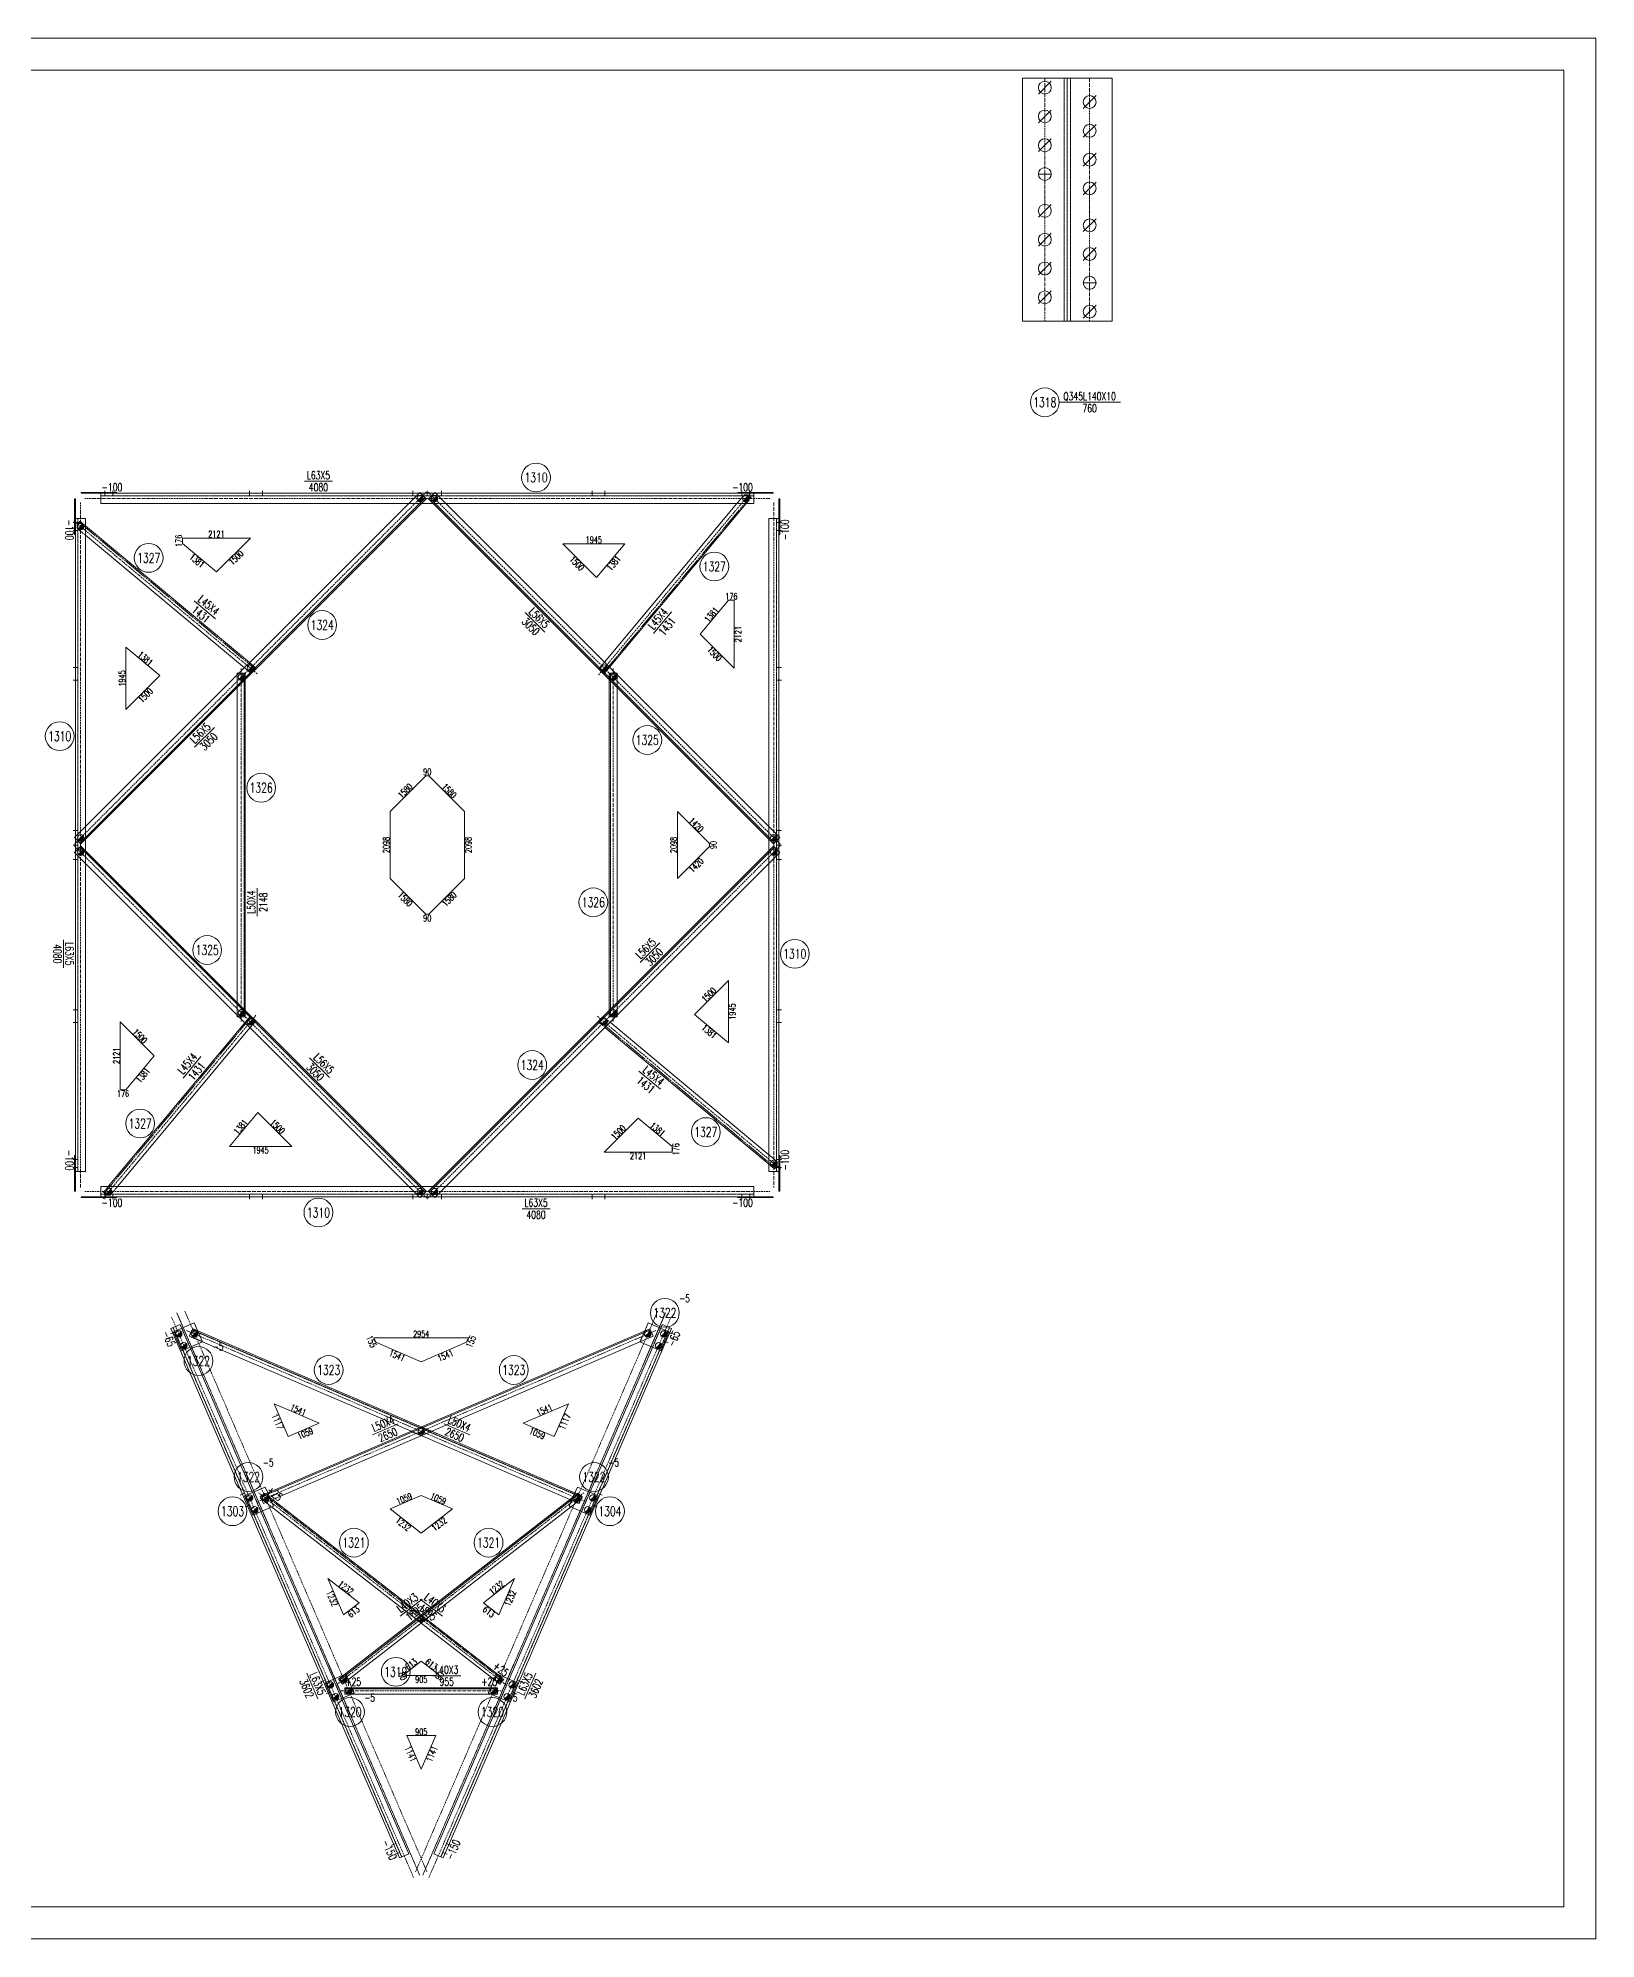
# Model space of a CAD drawing. Extents: x -62666 to 126696, y -48828 to 60042.
# Drawn here: x -38663 to -28926, y -48478 to -36598 of the extents above; entities that cross this region are included whole.
import ezdxf
from ezdxf.enums import TextEntityAlignment as Align

# ---------------------------------------------------------------- set-up
doc = ezdxf.new("R2010")
doc.units = 0
doc.header["$MEASUREMENT"] = 0
for name, pattern in [('Dash', [2.75, 2, -0.75]), ('DashDot', [15.6, 9, -3, 0.6, -3]), ('DashDotDot', [5.9, 4, -0.5, 0.2, -0.5, 0.2, -0.5])]:
    doc.linetypes.add(name, pattern=pattern)
doc.layers.get('0').update_dxf_attribs({"linetype": 'CONTINUOUS', "lineweight": 25})
doc.styles.get("Standard").update_dxf_attribs({"font": 'simplex.shx', "width": 0.7, "height": 3, "bigfont": 'gbhzfs.shx'})

# ---------------------------------------------------------------- blocks, each defined once
blk = doc.blocks.new('M16X40S')
at = {"color": 3, "linetype": 'Continuous', "lineweight": 13}
blk.add_line((-0.707, -0.707), (0.707, 0.707), dxfattribs=at)
blk.add_circle((0, 0), 1, dxfattribs=at)
for radius in [0.9, 0.8, 0.7, 0.6, 0.5, 0.4, 0.3, 0.2, 0.1]:
    blk.add_arc((0, 0), radius, 225, 45, dxfattribs=at)
blk = doc.blocks.new('M20X55S')
at = {"color": 3, "linetype": 'Continuous', "lineweight": 13}
blk.add_line((-1, -1), (1, 1), dxfattribs=at)
blk.add_circle((0, 0), 1, dxfattribs=at)
blk = doc.blocks.new('StepBolt')
at = {"color": 3, "linetype": 'Continuous', "lineweight": 13}
for p, q in [((-1, 0), (1, 0)), ((0, 0), (0, -1))]:
    blk.add_line(p, q, dxfattribs=at)
blk.add_circle((0, 0), 1, dxfattribs=at)

msp = doc.modelspace()

# ---------------------------------------------------------------- linework, layer by layer
at = {"color": 7, "linetype": 'Continuous', "lineweight": 18}
for p, q in [((-45746.47025, -36598.15675), (-28926.47025, -36598.15675)), ((-28926.47025, -48478.15675), (-28926.47025, -36598.15675)), ((-45246.47025, -36798.15675), (-29126.47025, -36798.15675)), ((-29126.47025, -48278.15675), (-29126.47025, -36798.15675)), ((-45246.47025, -48278.15675), (-29126.47025, -48278.15675)), ((-45746.47025, -48478.15675), (-28926.47025, -48478.15675))]:
    msp.add_line(p, q, dxfattribs=at)
at = {"color": 2, "linetype": 'DashDot', "lineweight": 0}
for p, q in [((-32370.8625, -36848.15675), (-32370.73278, -37648.15675)), ((-32370.8625, -36848.15675), (-32370.73278, -37648.15675)), ((-32090.8625, -36848.15675), (-32090.99222, -37768.15675)), ((-32090.8625, -36848.15675), (-32090.99222, -37768.15675)), ((-32370.8625, -38368.15675), (-32370.73278, -37448.15675)), ((-32370.8625, -38368.15675), (-32370.73278, -37448.15675)), ((-32090.8625, -38368.15675), (-32090.99222, -37568.15675)), ((-32090.8625, -38368.15675), (-32090.99222, -37568.15675)), ((-36236.34212, -39436.64256), (-38435.03068, -41635.33113)), ((-34025.4353, -41635.33113), (-36224.12386, -39436.64256)), ((-34205.00191, -39433.29087), (-35160.00892, -40578.22301)), ((-38396.13981, -39501.44497), (-38396.13981, -43781.43554)), ((-34090.2377, -39475.53344), (-38370.22828, -39475.53344)), ((-34064.32617, -43781.43554), (-34064.32617, -39501.44497)), ((-38438.38238, -39616.20917), (-37293.45023, -40571.21618)), ((-37392.25494, -40537.55539), (-37392.25494, -42745.32512)), ((-35068.21104, -42745.32512), (-35068.21104, -40537.55539)), ((-38435.03068, -41647.54938), (-36236.34212, -43846.23794)), ((-36224.12386, -43846.23794), (-34025.4353, -41647.54938)), ((-38255.46407, -43849.58964), (-37300.45707, -42704.65749)), ((-34022.08361, -43666.67133), (-35167.01575, -42711.66433)), ((-38370.22828, -43807.34707), (-34090.2377, -43807.34707)), ((-37828.4072, -44591.34385), (-36315.202, -48095.17212)), ((-37744.86516, -44555.26439), (-36231.65996, -48059.09265)), ((-34790.58064, -44555.26439), (-36303.78585, -48059.09265)), ((-34707.0386, -44591.34385), (-36220.24381, -48095.17212)), ((-37733.94851, -44675.85936), (-35244.44499, -45744.90905)), ((-34801.49729, -44675.85936), (-37291.00081, -45744.90905)), ((-37283.90601, -45689.47671), (-35740.08242, -46888.15855)), ((-35251.53979, -45689.47671), (-36795.36338, -46888.15855)), ((-36775.20259, -46927.87167), (-35760.24322, -46927.87167))]:
    msp.add_line(p, q, dxfattribs=at)
at = {"color": 1, "linetype": 'Dash', "lineweight": 0}
for p, q in [((-32250.8625, -38368.15675), (-32250.8625, -36848.15675)), ((-32210.8625, -38368.15675), (-32210.8625, -36848.15675)), ((-38170.22828, -39443.53344), (-38270.22828, -39443.53344)), ((-34190.2377, -39458.53344), (-38270.22828, -39458.53344)), ((-36345.83097, -39506.53344), (-36266.63501, -39506.53344)), ((-36271.87765, -39443.53344), (-36282.83097, -39443.53344)), ((-36193.83097, -39506.53344), (-36114.63501, -39506.53344)), ((-36177.63501, -39443.53344), (-36188.58833, -39443.53344)), ((-34212.69911, -39465.93659), (-35129.27375, -40564.79322)), ((-34294.74338, -39506.53344), (-34250.72069, -39453.75583)), ((-34190.2377, -39443.53344), (-34290.2377, -39443.53344)), ((-34250.72069, -39453.75583), (-34227.28982, -39453.7665)), ((-34206.55565, -39471.06084), (-34236.14393, -39506.53344)), ((-34227.28982, -39453.7665), (-34206.55565, -39471.06084)), ((-38428.13981, -39601.44497), (-38428.13981, -39701.44497)), ((-38417.91742, -39661.92795), (-38417.90674, -39638.49708)), ((-38365.13981, -39705.95064), (-38417.91742, -39661.92795)), ((-38417.90674, -39638.49708), (-38400.6124, -39617.76291)), ((-38413.13981, -39601.44497), (-38413.13981, -43681.43554)), ((-38405.73665, -39623.90637), (-37306.88003, -40540.48101)), ((-38400.6124, -39617.76291), (-38365.13981, -39647.35119)), ((-34047.32617, -43681.43554), (-34047.32617, -39601.44497)), ((-34032.32617, -39701.44497), (-34032.32617, -39601.44497)), ((-37340.94593, -40501.64839), (-37301.75578, -40534.33755)), ((-35157.68725, -40541.09357), (-35122.39082, -40498.77763)), ((-37417.25494, -40657.15337), (-37417.25494, -40577.95741)), ((-37406.85292, -40567.55539), (-37367.25494, -40567.55539)), ((-37375.25494, -40567.55539), (-37375.25494, -42715.32512)), ((-37330.57967, -40568.89451), (-37372.89561, -40533.59808)), ((-37367.25494, -40567.55539), (-37367.25494, -40607.15337)), ((-37301.75578, -40534.33755), (-37330.57967, -40568.89451)), ((-35123.13029, -40569.91747), (-35157.68725, -40541.09357)), ((-35090.44113, -40530.72731), (-35123.13029, -40569.91747)), ((-35093.21104, -40607.15337), (-35093.21104, -40567.55539)), ((-35093.21104, -40567.55539), (-35053.61306, -40567.55539)), ((-35085.21104, -42715.32512), (-35085.21104, -40567.55539)), ((-35043.21104, -40577.95741), (-35043.21104, -40657.15337)), ((-38365.13981, -41605.03823), (-38365.13981, -41525.84227)), ((-34095.32617, -41525.84227), (-34095.32617, -41605.03823)), ((-38428.13981, -41588.84227), (-38428.13981, -41599.79559)), ((-38428.13981, -41683.08491), (-38428.13981, -41694.03823)), ((-38365.13981, -41757.03823), (-38365.13981, -41677.84227)), ((-34095.32617, -41677.84227), (-34095.32617, -41757.03823)), ((-34032.32617, -41599.79559), (-34032.32617, -41588.84227)), ((-34032.32617, -41694.03823), (-34032.32617, -41683.08491)), ((-37417.25494, -42704.9231), (-37417.25494, -42625.72714)), ((-35043.21104, -42625.72714), (-35043.21104, -42704.9231)), ((-38247.76688, -43816.94391), (-37331.19223, -42718.08729)), ((-37367.25494, -42715.32512), (-37406.85292, -42715.32512)), ((-37370.02485, -42752.15319), (-37337.33569, -42712.96304)), ((-37367.25494, -42675.72714), (-37367.25494, -42715.32512)), ((-37302.77874, -42741.78693), (-37338.07517, -42784.10287)), ((-37337.33569, -42712.96304), (-37302.77874, -42741.78693)), ((-35158.7102, -42748.54295), (-35129.88631, -42713.986)), ((-35119.52005, -42781.23211), (-35158.7102, -42748.54295)), ((-34054.72933, -43658.97414), (-35153.58596, -42742.39949)), ((-35129.88631, -42713.986), (-35087.57037, -42749.28243)), ((-35093.21104, -42715.32512), (-35093.21104, -42675.72714)), ((-35053.61306, -42715.32512), (-35093.21104, -42715.32512)), ((-38428.13981, -43581.43554), (-38428.13981, -43681.43554)), ((-34095.32617, -43576.92987), (-34042.54857, -43620.95255)), ((-34032.32617, -43681.43554), (-34032.32617, -43581.43554)), ((-34059.85358, -43665.1176), (-34095.32617, -43635.52931)), ((-34042.55924, -43644.38342), (-34059.85358, -43665.1176)), ((-34042.54857, -43620.95255), (-34042.55924, -43644.38342)), ((-38270.22828, -43824.34707), (-34190.2377, -43824.34707)), ((-38253.91034, -43811.81967), (-38224.32205, -43776.34707)), ((-38233.17616, -43829.114), (-38253.91034, -43811.81967)), ((-38209.74529, -43829.12468), (-38233.17616, -43829.114)), ((-38165.7226, -43776.34707), (-38209.74529, -43829.12468)), ((-36266.63501, -43776.34707), (-36345.83097, -43776.34707)), ((-36114.63501, -43776.34707), (-36193.83097, -43776.34707)), ((-38270.22828, -43839.34707), (-38170.22828, -43839.34707)), ((-36282.83097, -43839.34707), (-36271.87765, -43839.34707)), ((-36188.58833, -43839.34707), (-36177.63501, -43839.34707)), ((-34290.2377, -43839.34707), (-34190.2377, -43839.34707)), ((-37818.24291, -44657.75686), (-36390.2804, -47964.20558)), ((-37712.72275, -44781.02281), (-37764.26484, -44661.67704)), ((-37716.24717, -44710.6683), (-37696.51817, -44664.72523)), ((-37696.51817, -44664.72523), (-37664.40467, -44678.5155)), ((-34717.20289, -44657.75686), (-36145.16541, -47964.20558)), ((-34822.72306, -44781.02281), (-34771.18097, -44661.67704)), ((-37635.55371, -44745.31992), (-37716.24717, -44710.6683)), ((-37699.67481, -44672.07612), (-35265.30298, -45717.451)), ((-34871.04114, -44678.5155), (-34899.8921, -44745.31992)), ((-36267.7229, -45332.69772), (-36331.08139, -45305.49014)), ((-36267.7229, -45278.28256), (-36204.36442, -45305.49014)), ((-37269.77505, -45806.66869), (-37321.31714, -45687.32292)), ((-37272.47567, -45723.67243), (-37247.94445, -45692.07783)), ((-37202.82248, -45777.75375), (-37272.47567, -45723.67243)), ((-37252.85069, -45698.39675), (-35756.41901, -46860.28175)), ((-37247.94445, -45692.07783), (-37196.90251, -45731.70867)), ((-37207.57988, -45736.29378), (-37227.4038, -45690.39146)), ((-35319.50019, -45716.9229), (-35343.70453, -45772.96809)), ((-35281.87534, -45756.04318), (-35338.54329, -45731.70867)), ((-35308.042, -45690.39146), (-35262.14634, -45710.10011)), ((-35262.14634, -45710.10011), (-35281.87534, -45756.04318)), ((-35265.67076, -45806.66869), (-35214.12867, -45687.32292)), ((-35343.70453, -45772.96809), (-35332.62333, -45777.75375)), ((-36267.7229, -46503.79971), (-36300.3344, -46478.47893)), ((-36267.7229, -46453.15816), (-36235.1114, -46478.47893)), ((-36765.37331, -46974.61144), (-36816.9154, -46855.26567)), ((-36738.88163, -46821.56507), (-36746.37462, -46824.80108)), ((-36723.33807, -46857.55621), (-36738.88163, -46821.56507)), ((-36687.33954, -46940.91084), (-36701.60823, -46907.87167)), ((-35833.83758, -46907.87167), (-35848.10627, -46940.91084)), ((-35776.04399, -46885.55744), (-35812.10774, -46857.55621)), ((-35789.07119, -46824.80108), (-35751.51277, -46853.96283)), ((-35751.51277, -46853.96283), (-35776.04399, -46885.55744)), ((-35770.0725, -46974.61144), (-35718.5304, -46855.26567)), ((-36703.45735, -46947.87167), (-36687.33954, -46940.91084)), ((-35848.10627, -46940.91084), (-35831.98846, -46947.87167))]:
    msp.add_line(p, q, dxfattribs=at)
at = {"color": 7, "linetype": 'Continuous', "lineweight": 13}
for p, q in [((-32283.3625, -38874.82342), (-31898.3625, -38874.82342)), ((-36822.73142, -39368.53344), (-36997.73142, -39368.53344)), ((-37687.19497, -40115.17055), (-37552.80803, -40227.26494)), ((-35495.11676, -40311.31366), (-35618.86045, -40187.56997)), ((-34703.96329, -40184.47828), (-34816.05768, -40318.86521)), ((-37560.35958, -40906.32403), (-37684.10327, -41030.06771)), ((-37292.25494, -41911.90187), (-37292.25494, -42086.90187)), ((-38503.13981, -42233.93868), (-38503.13981, -42408.93868)), ((-34900.1064, -42376.55648), (-34776.36271, -42252.81279)), ((-37756.50269, -43098.40223), (-37644.40831, -42964.01529)), ((-36965.34922, -42971.56684), (-36841.60553, -43095.31053)), ((-34773.27102, -43167.70995), (-34907.65795, -43055.61557)), ((-35637.73456, -43914.34707), (-35462.73456, -43914.34707)), ((-36411.03532, -45258.20144), (-36571.83609, -45327.25296)), ((-36124.41049, -45258.20144), (-35963.60972, -45327.25296)), ((-36262.00532, -46353.7659), (-36400.23172, -46461.08999)), ((-36273.44048, -46353.7659), (-36135.21408, -46461.08999)), ((-36983.58369, -46817.41011), (-36914.2001, -46978.06788)), ((-36196.06301, -46832.87167), (-36021.06301, -46832.87167)), ((-35551.86212, -46817.41011), (-35621.2457, -46978.06788))]:
    msp.add_line(p, q, dxfattribs=at)
at = {"color": 7, "linetype": 'Continuous', "lineweight": 0}
for p, q in [((-36243.41319, -39471.9979), (-38399.67534, -41628.26006)), ((-34060.79064, -41628.26006), (-36217.0528, -39471.9979)), ((-38399.67534, -41654.62045), (-36243.41319, -43810.8826)), ((-36217.0528, -43810.8826), (-34060.79064, -41654.62045)), ((-34835.771, -44672.07612), (-37270.14283, -45717.451)), ((-35282.59512, -45698.39675), (-36779.02679, -46860.28175)), ((-36745.20259, -46915.87167), (-35790.24322, -46915.87167))]:
    msp.add_line(p, q, dxfattribs=at)
at = {"color": 1, "linetype": 'Continuous', "lineweight": 0}
for p, q in [((-37759.8677, -39722.80625), (-37759.8677, -39757.98844)), ((-37335.68634, -39722.80625), (-37759.8677, -39722.80625)), ((-37759.8677, -39757.98844), (-37547.77696, -39934.89687)), ((-37547.77696, -39934.89687), (-37335.68634, -39722.80625)), ((-35383.77977, -39758.32109), (-35171.68903, -39970.41184)), ((-34994.78061, -39758.32109), (-35383.77977, -39758.32109)), ((-35171.68903, -39970.41184), (-34994.78061, -39758.32109)), ((-34346.78118, -40111.80554), (-34523.68961, -40323.89628)), ((-34311.59899, -40111.80554), (-34346.78118, -40111.80554)), ((-34311.59899, -40535.98691), (-34311.59899, -40111.80554)), ((-34523.68961, -40323.89628), (-34311.59899, -40535.98691)), ((-37901.26141, -40582.89629), (-38113.35215, -40405.98787)), ((-38113.35215, -40405.98787), (-38113.35215, -40794.98704)), ((-38113.35215, -40794.98704), (-37901.26141, -40582.89629)), ((-36239.23299, -41208.25889), (-36462.63738, -41431.66328)), ((-36221.23299, -41208.25889), (-36239.23299, -41208.25889)), ((-35997.8286, -41431.66328), (-36221.23299, -41208.25889)), ((-36462.63738, -41431.66328), (-36462.63738, -41851.21723)), ((-35997.8286, -41851.21723), (-35997.8286, -41431.66328)), ((-34465.88012, -41632.44025), (-34666.65709, -41431.66328)), ((-34666.65709, -41431.66328), (-34666.65709, -41851.21723)), ((-34666.65709, -41851.21723), (-34465.88012, -41650.44025)), ((-34465.88012, -41650.44025), (-34465.88012, -41632.44025)), ((-36462.63738, -41851.21723), (-36239.23299, -42074.62162)), ((-36221.23299, -42074.62162), (-35997.8286, -41851.21723)), ((-36239.23299, -42074.62162), (-36221.23299, -42074.62162)), ((-34347.11383, -42487.89347), (-34559.20457, -42699.98421)), ((-34347.11383, -42876.89264), (-34347.11383, -42487.89347)), ((-37936.77637, -42958.98422), (-38148.86699, -42746.8936)), ((-38148.86699, -42746.8936), (-38148.86699, -43171.07496)), ((-34559.20457, -42699.98421), (-34347.11383, -42876.89264)), ((-38113.6848, -43171.07496), (-37936.77637, -42958.98422)), ((-38148.86699, -43171.07496), (-38113.6848, -43171.07496)), ((-37288.77695, -43312.46867), (-37465.68538, -43524.55941)), ((-37076.68621, -43524.55941), (-37288.77695, -43312.46867)), ((-34912.68902, -43347.98363), (-35124.77964, -43560.07425)), ((-34700.59828, -43524.89206), (-34912.68902, -43347.98363)), ((-37465.68538, -43524.55941), (-37076.68621, -43524.55941)), ((-35124.77964, -43560.07425), (-34700.59828, -43560.07425)), ((-34700.59828, -43560.07425), (-34700.59828, -43524.89206)), ((-35972.29445, -44720.83551), (-36563.15135, -44720.83551)), ((-36563.15135, -44720.83551), (-36550.86055, -44749.29489)), ((-36550.86055, -44749.29489), (-36267.7229, -44870.88066)), ((-36267.7229, -44870.88066), (-35984.58526, -44749.29489)), ((-35984.58526, -44749.29489), (-35972.29445, -44720.83551)), ((-36904.63724, -45254.76697), (-37187.77488, -45133.1812)), ((-37187.77488, -45133.1812), (-37099.18534, -45338.31037)), ((-35347.67092, -45133.1812), (-35630.80857, -45254.76697)), ((-35436.26046, -45338.31037), (-35347.67092, -45133.1812)), ((-37099.18534, -45338.31037), (-36904.63724, -45254.76697)), ((-35630.80857, -45254.76697), (-35436.26046, -45338.31037)), ((-36267.7229, -45707.1747), (-36462.27101, -45790.7181)), ((-36073.1748, -45790.7181), (-36267.7229, -45707.1747)), ((-36462.27101, -45790.7181), (-36267.7229, -45941.77246)), ((-36267.7229, -45941.77246), (-36073.1748, -45790.7181)), ((-36656.23982, -46377.32624), (-36850.78792, -46226.27188)), ((-36850.78792, -46226.27188), (-36753.07939, -46452.51608)), ((-35684.65788, -46226.27188), (-35879.20599, -46377.32624)), ((-35782.36641, -46452.51608), (-35684.65788, -46226.27188)), ((-36753.07939, -46452.51608), (-36656.23982, -46377.32624)), ((-35879.20599, -46377.32624), (-35782.36641, -46452.51608)), ((-36267.7229, -46742.58835), (-36364.56248, -46817.77819)), ((-36170.88332, -46817.77819), (-36267.7229, -46742.58835)), ((-36364.56248, -46817.77819), (-36358.21884, -46832.4669)), ((-36358.21884, -46832.4669), (-36177.22697, -46832.4669)), ((-36177.22697, -46832.4669), (-36170.88332, -46817.77819)), ((-36177.22697, -47207.26292), (-36358.21884, -47207.26292)), ((-36358.21884, -47207.26292), (-36267.7229, -47416.80636)), ((-36267.7229, -47416.80636), (-36177.22697, -47207.26292))]:
    msp.add_line(p, q, dxfattribs=at)
at = {"color": 6, "linetype": 'Continuous', "lineweight": 13}
for p, q in [((-37794.73216, -44565.90783), (-37663.89454, -44868.86247)), ((-34871.55127, -44868.86247), (-34740.71365, -44565.90783)), ((-37351.78446, -45591.5537), (-37220.94684, -45894.50835)), ((-35314.49897, -45894.50835), (-35183.66135, -45591.5537)), ((-35818.9007, -47062.4511), (-35688.06308, -46759.49646))]:
    msp.add_line(p, q, dxfattribs=at)
at = {"color": 6, "linetype": 'DashDotDot', "lineweight": 0}
for p, q in [((-37790.76738, -44575.08827), (-36277.56218, -48078.91653)), ((-34744.67842, -44575.08827), (-36257.88363, -48078.91653))]:
    msp.add_line(p, q, dxfattribs=at)
at = {"color": 6, "linetype": 'Dash', "lineweight": 13}
msp.add_line((-36847.38272, -46759.49646), (-36716.5451, -47062.4511), dxfattribs=at)
at = {"color": 7, "linetype": 'Continuous', "lineweight": 0}
for points in [[(-32230.8625, -36848.15675), (-32510.8625, -36848.15675)], [(-32510.8625, -36848.15675), (-32510.8625, -38368.15675)], [(-32230.8625, -38368.15675), (-32230.8625, -36848.15675)], [(-32230.8625, -36848.15675), (-31950.8625, -36848.15675)], [(-32230.8625, -38368.15675), (-32230.8625, -36848.15675)], [(-31950.8625, -36848.15675), (-31950.8625, -38368.15675)], [(-32510.8625, -38368.15675), (-32230.8625, -38368.15675)], [(-31950.8625, -38368.15675), (-32230.8625, -38368.15675)], [(-38433.61647, -41594.31893), (-36277.35431, -39438.05678)], [(-38170.22828, -39437.54808), (-38393.05458, -39437.54808)], [(-38393.05458, -39437.54808), (-38393.05458, -39443.53344)], [(-38170.22828, -39443.53344), (-38170.22828, -39437.54808)], [(-36277.35431, -39438.05678), (-36237.75633, -39477.65476)], [(-36222.70965, -39477.65476), (-36183.11167, -39438.05678)], [(-36183.11167, -39438.05678), (-34026.84952, -41594.31893)], [(-34290.2377, -39443.53344), (-34290.2377, -39437.54808)], [(-34290.2377, -39437.54808), (-34067.41141, -39437.54808)], [(-34067.41141, -39437.54808), (-34067.41141, -39443.53344)], [(-38434.12516, -39701.44497), (-38434.12516, -39478.61867)], [(-38434.12516, -39478.61867), (-38428.13981, -39478.61867)], [(-38428.13981, -39478.61867), (-38428.13981, -39701.44497)], [(-36237.75633, -39477.65476), (-38394.01849, -41633.91691)], [(-38393.05458, -39443.53344), (-38170.22828, -39443.53344)], [(-38270.22828, -39443.53344), (-38270.22828, -39506.53344)], [(-38270.22828, -39506.53344), (-36345.83097, -39506.53344)], [(-36282.83097, -39443.53344), (-38170.22828, -39443.53344)], [(-36188.58833, -39443.53344), (-36271.87765, -39443.53344)], [(-36266.63501, -39506.53344), (-36193.83097, -39506.53344)], [(-34066.4475, -41633.91691), (-36222.70965, -39477.65476)], [(-34290.2377, -39443.53344), (-36177.63501, -39443.53344)], [(-36114.63501, -39506.53344), (-34190.2377, -39506.53344)], [(-35122.39082, -40498.77763), (-34294.74338, -39506.53344)], [(-34236.14393, -39506.53344), (-35090.44113, -40530.72731)], [(-34067.41141, -39443.53344), (-34290.2377, -39443.53344)], [(-34190.2377, -39506.53344), (-34190.2377, -39443.53344)], [(-34032.32617, -39478.61867), (-34032.32617, -39701.44497)], [(-34026.34082, -39478.61867), (-34032.32617, -39478.61867)], [(-34026.34082, -39701.44497), (-34026.34082, -39478.61867)], [(-38365.13981, -39601.44497), (-38428.13981, -39601.44497)], [(-38365.13981, -41525.84227), (-38365.13981, -39601.44497)], [(-38365.13981, -39647.35119), (-37340.94593, -40501.64839)], [(-34032.32617, -39601.44497), (-34095.32617, -39601.44497)], [(-34095.32617, -39601.44497), (-34095.32617, -41525.84227)], [(-38428.13981, -39701.44497), (-38434.12516, -39701.44497)], [(-38428.13981, -39701.44497), (-38428.13981, -41588.84227)], [(-37372.89561, -40533.59808), (-38365.13981, -39705.95064)], [(-34032.32617, -41588.84227), (-34032.32617, -39701.44497)], [(-34032.32617, -39701.44497), (-34026.34082, -39701.44497)], [(-37417.25494, -40577.95741), (-37417.25494, -40567.55539)], [(-37417.25494, -40567.55539), (-37406.85292, -40567.55539)], [(-37367.25494, -40607.15337), (-37367.25494, -42675.72714)], [(-35093.21104, -42675.72714), (-35093.21104, -40607.15337)], [(-35053.61306, -40567.55539), (-35043.21104, -40567.55539)], [(-35043.21104, -40567.55539), (-35043.21104, -40577.95741)], [(-37417.25494, -42625.72714), (-37417.25494, -40657.15337)], [(-35043.21104, -40657.15337), (-35043.21104, -42625.72714)], [(-38394.01849, -41633.91691), (-38433.61647, -41594.31893)], [(-38433.61647, -41688.56157), (-38394.01849, -41648.96359)], [(-36277.35431, -43844.82373), (-38433.61647, -41688.56157)], [(-38428.13981, -41599.79559), (-38428.13981, -41683.08491)], [(-38428.13981, -41694.03823), (-38428.13981, -43581.43554)], [(-38394.01849, -41648.96359), (-36237.75633, -43805.22575)], [(-38365.13981, -41677.84227), (-38365.13981, -41605.03823)], [(-36222.70965, -43805.22575), (-34066.4475, -41648.96359)], [(-34026.84952, -41688.56157), (-36183.11167, -43844.82373)], [(-34095.32617, -41605.03823), (-34095.32617, -41677.84227)], [(-34026.84952, -41594.31893), (-34066.4475, -41633.91691)], [(-34066.4475, -41648.96359), (-34026.84952, -41688.56157)], [(-34032.32617, -41683.08491), (-34032.32617, -41599.79559)], [(-34032.32617, -43581.43554), (-34032.32617, -41694.03823)], [(-38365.13981, -43681.43554), (-38365.13981, -41757.03823)], [(-34095.32617, -41757.03823), (-34095.32617, -43681.43554)], [(-38224.32205, -43776.34707), (-37370.02485, -42752.15319)], [(-37417.25494, -42715.32512), (-37417.25494, -42704.9231)], [(-37406.85292, -42715.32512), (-37417.25494, -42715.32512)], [(-35087.57037, -42749.28243), (-34095.32617, -43576.92987)], [(-35043.21104, -42715.32512), (-35053.61306, -42715.32512)], [(-35043.21104, -42704.9231), (-35043.21104, -42715.32512)], [(-37338.07517, -42784.10287), (-38165.7226, -43776.34707)], [(-34095.32617, -43635.52931), (-35119.52005, -42781.23211)], [(-38428.13981, -43581.43554), (-38434.12516, -43581.43554)], [(-38434.12516, -43581.43554), (-38434.12516, -43804.26184)], [(-38428.13981, -43804.26184), (-38428.13981, -43581.43554)], [(-34032.32617, -43804.26184), (-34032.32617, -43581.43554)], [(-34032.32617, -43581.43554), (-34026.34082, -43581.43554)], [(-34026.34082, -43581.43554), (-34026.34082, -43804.26184)], [(-38428.13981, -43681.43554), (-38365.13981, -43681.43554)], [(-34095.32617, -43681.43554), (-34032.32617, -43681.43554)], [(-38434.12516, -43804.26184), (-38428.13981, -43804.26184)], [(-36345.83097, -43776.34707), (-38270.22828, -43776.34707)], [(-38270.22828, -43776.34707), (-38270.22828, -43839.34707)], [(-36237.75633, -43805.22575), (-36277.35431, -43844.82373)], [(-36193.83097, -43776.34707), (-36266.63501, -43776.34707)], [(-36183.11167, -43844.82373), (-36222.70965, -43805.22575)], [(-34190.2377, -43776.34707), (-36114.63501, -43776.34707)], [(-34190.2377, -43839.34707), (-34190.2377, -43776.34707)], [(-34026.34082, -43804.26184), (-34032.32617, -43804.26184)], [(-38393.05458, -43839.34707), (-38170.22828, -43839.34707)], [(-38393.05458, -43845.33242), (-38393.05458, -43839.34707)], [(-38170.22828, -43845.33242), (-38393.05458, -43845.33242)], [(-38170.22828, -43839.34707), (-36282.83097, -43839.34707)], [(-38170.22828, -43839.34707), (-38170.22828, -43845.33242)], [(-36271.87765, -43839.34707), (-36188.58833, -43839.34707)], [(-36177.63501, -43839.34707), (-34290.2377, -43839.34707)], [(-34067.41141, -43839.34707), (-34290.2377, -43839.34707)], [(-34290.2377, -43839.34707), (-34290.2377, -43845.33242)], [(-34290.2377, -43845.33242), (-34067.41141, -43845.33242)], [(-34067.41141, -43845.33242), (-34067.41141, -43839.34707)], [(-37774.17678, -44638.72593), (-37832.01358, -44663.70402)], [(-37832.01358, -44663.70402), (-36404.05106, -47970.15274)], [(-37686.23107, -44627.97644), (-37815.67532, -44683.87979)], [(-37764.26484, -44661.67704), (-37774.17678, -44638.72593)], [(-37634.68897, -44747.32221), (-37686.23107, -44627.97644)], [(-34838.92764, -44664.72523), (-37273.29947, -45710.10011)], [(-34703.43223, -44663.70402), (-36131.39474, -47970.15274)], [(-34849.21474, -44627.97644), (-34871.04114, -44678.5155)], [(-34719.77048, -44683.87979), (-34849.21474, -44627.97644)], [(-34819.19863, -44710.6683), (-34838.92764, -44664.72523)], [(-34771.18097, -44661.67704), (-34761.26903, -44638.72593)], [(-34761.26903, -44638.72593), (-34703.43223, -44663.70402)], [(-37815.67532, -44683.87979), (-37764.13323, -44803.22556)], [(-37764.13323, -44803.22556), (-37634.68897, -44747.32221)], [(-37321.31714, -45687.32292), (-37712.72275, -44781.02281)], [(-37664.40467, -44678.5155), (-36267.7229, -45278.28256)], [(-36331.08139, -45305.49014), (-37635.55371, -44745.31992)], [(-37253.57046, -45756.04318), (-34819.19863, -44710.6683)], [(-35214.12867, -45687.32292), (-34822.72306, -44781.02281)], [(-34899.8921, -44745.31992), (-34900.75683, -44747.32221)], [(-34900.75683, -44747.32221), (-34771.31257, -44803.22556)], [(-34771.31257, -44803.22556), (-34719.77048, -44683.87979)], [(-35338.54329, -45731.70867), (-36267.7229, -45332.69772)], [(-36204.36442, -45305.49014), (-35308.042, -45690.39146)], [(-37243.28336, -45653.62232), (-37372.72762, -45709.52566)], [(-37372.72762, -45709.52566), (-37321.18553, -45828.87143)], [(-37273.29947, -45710.10011), (-37253.57046, -45756.04318)], [(-37227.4038, -45690.39146), (-37243.28336, -45653.62232)], [(-37191.74127, -45772.96809), (-37207.57988, -45736.29378)], [(-37196.90251, -45731.70867), (-36267.7229, -46453.15816)], [(-35287.50136, -45692.07783), (-36783.93304, -46853.96283)], [(-36759.40182, -46885.55744), (-35262.97014, -45723.67243)], [(-35292.16244, -45653.62232), (-35319.50019, -45716.9229)], [(-35162.71818, -45709.52566), (-35292.16244, -45653.62232)], [(-35262.97014, -45723.67243), (-35287.50136, -45692.07783)], [(-35214.26027, -45828.87143), (-35162.71818, -45709.52566)], [(-37321.18553, -45828.87143), (-37191.74127, -45772.96809)], [(-36816.9154, -46855.26567), (-37269.77505, -45806.66869)], [(-36300.3344, -46478.47893), (-37202.82248, -45777.75375)], [(-35718.5304, -46855.26567), (-35265.67076, -45806.66869)], [(-35332.62333, -45777.75375), (-35214.26027, -45828.87143)], [(-35812.10774, -46857.55621), (-36267.7229, -46503.79971)], [(-36235.1114, -46478.47893), (-35789.07119, -46824.80108)], [(-36746.37462, -46824.80108), (-36868.32589, -46877.46842)], [(-36868.32589, -46877.46842), (-36816.7838, -46996.81419)], [(-36783.93304, -46853.96283), (-36759.40182, -46885.55744)], [(-36745.20259, -46907.87167), (-35790.24322, -46907.87167)], [(-36745.20259, -46947.87167), (-36745.20259, -46907.87167)], [(-36701.60823, -46907.87167), (-36723.33807, -46857.55621)], [(-35796.56418, -46821.56507), (-35833.83758, -46907.87167)], [(-35667.11992, -46877.46842), (-35796.56418, -46821.56507)], [(-35790.24322, -46907.87167), (-35790.24322, -46947.87167)], [(-35718.66201, -46996.81419), (-35667.11992, -46877.46842)], [(-36816.7838, -46996.81419), (-36703.45735, -46947.87167)], [(-36346.21427, -47945.17465), (-36765.37331, -46974.61144)], [(-35790.24322, -46947.87167), (-36745.20259, -46947.87167)], [(-36189.23154, -47945.17465), (-35770.0725, -46974.61144)], [(-35831.98846, -46947.87167), (-35718.66201, -46996.81419)], [(-36404.05106, -47970.15274), (-36346.21427, -47945.17465)], [(-36131.39474, -47970.15274), (-36189.23154, -47945.17465)]]:
    msp.add_lwpolyline(points, dxfattribs=at)
at = {"color": 3, "linetype": 'Continuous', "lineweight": 20}
for points in [[(-38245.22828, -39428.53344), (-38245.22828, -39458.53344)], [(-38195.22828, -39428.53344), (-38195.22828, -39458.53344)], [(-37340.23063, -39428.53344), (-37340.23063, -39458.53344)], [(-37260.23063, -39428.53344), (-37260.23063, -39458.53344)], [(-36320.23299, -39428.53344), (-36320.23299, -39458.53344)], [(-36230.23299, -39428.53344), (-36230.23299, -39458.53344)], [(-36140.23299, -39428.53344), (-36140.23299, -39458.53344)], [(-35200.23535, -39428.53344), (-35200.23535, -39458.53344)], [(-35120.23535, -39428.53344), (-35120.23535, -39458.53344)], [(-34265.2377, -39428.53344), (-34265.2377, -39458.53344)], [(-34215.2377, -39428.53344), (-34215.2377, -39458.53344)], [(-38443.13981, -39626.44497), (-38413.13981, -39626.44497)], [(-38443.13981, -39676.44497), (-38413.13981, -39676.44497)], [(-34017.32617, -39626.44497), (-34047.32617, -39626.44497)], [(-34017.32617, -39676.44497), (-34047.32617, -39676.44497)], [(-38443.13981, -40531.44261), (-38413.13981, -40531.44261)], [(-38443.13981, -40611.44261), (-38413.13981, -40611.44261)], [(-34017.32617, -40531.44261), (-34047.32617, -40531.44261)], [(-34017.32617, -40611.44261), (-34047.32617, -40611.44261)], [(-38443.13981, -41551.44025), (-38413.13981, -41551.44025)], [(-34017.32617, -41551.44025), (-34047.32617, -41551.44025)], [(-38443.13981, -41641.44025), (-38413.13981, -41641.44025)], [(-34017.32617, -41641.44025), (-34047.32617, -41641.44025)], [(-38443.13981, -41731.44025), (-38413.13981, -41731.44025)], [(-34017.32617, -41731.44025), (-34047.32617, -41731.44025)], [(-38443.13981, -42671.4379), (-38413.13981, -42671.4379)], [(-38443.13981, -42751.4379), (-38413.13981, -42751.4379)], [(-34017.32617, -42671.4379), (-34047.32617, -42671.4379)], [(-34017.32617, -42751.4379), (-34047.32617, -42751.4379)], [(-38443.13981, -43606.43554), (-38413.13981, -43606.43554)], [(-38443.13981, -43656.43554), (-38413.13981, -43656.43554)], [(-34017.32617, -43606.43554), (-34047.32617, -43606.43554)], [(-34017.32617, -43656.43554), (-34047.32617, -43656.43554)], [(-38245.22828, -43854.34707), (-38245.22828, -43824.34707)], [(-38195.22828, -43854.34707), (-38195.22828, -43824.34707)], [(-37340.23063, -43854.34707), (-37340.23063, -43824.34707)], [(-37260.23063, -43854.34707), (-37260.23063, -43824.34707)], [(-36320.23299, -43854.34707), (-36320.23299, -43824.34707)], [(-36230.23299, -43854.34707), (-36230.23299, -43824.34707)], [(-36140.23299, -43854.34707), (-36140.23299, -43824.34707)], [(-35200.23535, -43854.34707), (-35200.23535, -43824.34707)], [(-35120.23535, -43854.34707), (-35120.23535, -43824.34707)], [(-34265.2377, -43854.34707), (-34265.2377, -43824.34707)], [(-34215.2377, -43854.34707), (-34215.2377, -43824.34707)], [(-37833.88991, -44697.19252), (-37806.34858, -44685.29819)], [(-37810.10125, -44752.27518), (-37782.55992, -44740.38085)], [(-34725.34455, -44752.27518), (-34752.88588, -44740.38085)], [(-34701.55589, -44697.19252), (-34729.09722, -44685.29819)], [(-37398.87176, -45704.47751), (-37371.33043, -45692.58318)], [(-35136.57404, -45704.47751), (-35164.11537, -45692.58318)], [(-37367.15355, -45777.92106), (-37339.61222, -45766.02673)], [(-35168.29225, -45777.92106), (-35195.83358, -45766.02673)], [(-36894.47003, -46872.42026), (-36866.9287, -46860.52593)], [(-35640.97578, -46872.42026), (-35668.51711, -46860.52593)], [(-36862.75182, -46945.86381), (-36835.21049, -46933.96948)], [(-35672.69399, -46945.86381), (-35700.23532, -46933.96948)], [(-36453.50471, -47893.47591), (-36425.96338, -47881.58158)], [(-36429.71606, -47948.55858), (-36402.17473, -47936.66425)], [(-36105.72975, -47948.55858), (-36133.27108, -47936.66425)], [(-36081.94109, -47893.47591), (-36109.48242, -47881.58158)]]:
    msp.add_lwpolyline(points, dxfattribs=at)
at = {"color": 7, "linetype": 'Continuous', "lineweight": 13}
for centre in [(-32370.8625, -38874.82342), (-35550.23456, -39344.53344), (-37970.9143, -39847.26249), (-34436.05523, -39900.75895), (-36886.50681, -40266.41238), (-38527.13981, -40961.44182), (-34855.20512, -40985.16643), (-37268.25494, -41283.47863), (-35192.21104, -41999.40187), (-37605.26086, -42297.71407), (-33933.32617, -42321.43868), (-35573.95917, -43016.46813), (-38024.41076, -43382.12156), (-34489.55168, -43435.61802), (-36910.23142, -43938.34707), (-34745.24132, -44565.04172), (-37660.15982, -44866.16028), (-36845.99746, -44922.21623), (-35689.44835, -44922.21623), (-37347.25678, -45590.6876), (-35188.18903, -45590.6876), (-37446.91247, -45805.10488), (-35088.53334, -45805.10488), (-36688.41911, -46001.17618), (-35847.0267, -46001.17618), (-36426.8828, -46808.87167), (-36712.81038, -47059.74891), (-35822.63542, -47059.74891)]:
    msp.add_circle(centre, 90, dxfattribs=at)

# ---------------------------------------------------------------- block references
at = {"color": 3, "linetype": 'Continuous', "lineweight": 13}
for name, p, xscale, yscale, zscale in [('M20X55S', (-32370.76521, -36908.15675), 39.99999999996362, 39.99999999996362, 39.99999999996361), ('M20X55S', (-32370.76521, -37088.15675), 39.99999999996362, 39.99999999996362, 39.99999999996361), ('M20X55S', (-32090.95979, -36998.15675), 39.99999999996362, 39.99999999996362, 39.99999999996361), ('M20X55S', (-32090.95979, -37178.15675), 39.99999999996362, 39.99999999996362, 39.99999999996361), ('M20X55S', (-32370.76521, -37268.15675), 39.99999999996362, 39.99999999996362, 39.99999999996361), ('StepBolt', (-32370.76521, -37448.15675), 39.99999999996362, 39.99999999996362, 39.99999999996361), ('M20X55S', (-32090.95979, -37358.15675), 39.99999999996362, 39.99999999996362, 39.99999999996361), ('M20X55S', (-32090.95979, -37538.15675), 39.99999999996362, 39.99999999996362, 39.99999999996361), ('M20X55S', (-32370.76521, -37678.15675), 39.99999999996362, 39.99999999996362, 39.99999999996361), ('M20X55S', (-32090.95979, -37768.15675), 39.99999999996362, 39.99999999996362, 39.99999999996361), ('M20X55S', (-32370.76521, -37858.15675), 39.99999999996362, 39.99999999996362, 39.99999999996361), ('M20X55S', (-32370.76521, -38038.15675), 39.99999999996362, 39.99999999996362, 39.99999999996361), ('M20X55S', (-32090.95979, -37948.15675), 39.99999999996362, 39.99999999996362, 39.99999999996361), ('StepBolt', (-32090.95979, -38128.15675), 39.99999999996362, 39.99999999996362, 39.99999999996361), ('M20X55S', (-32370.76521, -38218.15675), 39.99999999996362, 39.99999999996362, 39.99999999996361), ('M20X55S', (-32090.95979, -38308.15675), 39.99999999996362, 39.99999999996362, 39.99999999996361), ('M16X40S', (-36275.23299, -39475.53344), 19.99999999998545, 19.99999999998545, 19.99999999998182), ('M16X40S', (-36185.23299, -39475.53344), 19.99999999998545, 19.99999999998545, 19.99999999998182), ('M16X40S', (-34240.25737, -39475.53344), 19.99999999998545, 19.99999999998545, 19.99999999998182), ('M16X40S', (-38396.13981, -39651.46463), 19.99999999998545, 19.99999999998545, 19.99999999998182), ('M16X40S', (-37392.25494, -40592.55539), 19.99999999998545, 19.99999999998545, 19.99999999998182), ('M16X40S', (-37335.6864, -40535.98684), 19.99999999998545, 19.99999999998545, 19.99999999998182), ('M16X40S', (-35124.77958, -40535.98684), 19.99999999998545, 19.99999999998545, 19.99999999998182), ('M16X40S', (-35068.21104, -40592.55539), 19.99999999998545, 19.99999999998545, 19.99999999998182), ('M16X40S', (-38396.13981, -41596.44025), 19.99999999998545, 19.99999999998545, 19.99999999998182), ('M16X40S', (-34064.32617, -41596.44025), 19.99999999998545, 19.99999999998545, 19.99999999998182), ('M16X40S', (-38396.13981, -41686.44025), 19.99999999998545, 19.99999999998545, 19.99999999998182), ('M16X40S', (-34064.32617, -41686.44025), 19.99999999998545, 19.99999999998545, 19.99999999998182), ('M16X40S', (-37392.25494, -42690.32512), 19.99999999998545, 19.99999999998545, 19.99999999998182), ('M16X40S', (-37335.6864, -42746.89366), 19.99999999998545, 19.99999999998545, 19.99999999998182), ('M16X40S', (-35124.77958, -42746.89366), 19.99999999998545, 19.99999999998545, 19.99999999998182), ('M16X40S', (-35068.21104, -42690.32512), 19.99999999998545, 19.99999999998545, 19.99999999998182), ('M16X40S', (-34064.32617, -43631.41588), 19.99999999998545, 19.99999999998545, 19.99999999998182), ('M16X40S', (-38220.20861, -43807.34707), 19.99999999998545, 19.99999999998545, 19.99999999998182), ('M16X40S', (-36275.23299, -43807.34707), 19.99999999998545, 19.99999999998545, 19.99999999998182), ('M16X40S', (-36185.23299, -43807.34707), 19.99999999998545, 19.99999999998545, 19.99999999998182), ('M16X40S', (-37782.81227, -44696.91896), 19.99999999998545, 19.99999999998545, 19.99999999998182), ('M16X40S', (-37751.09406, -44770.36251), 19.99999999998545, 19.99999999998545, 19.99999999998182), ('M16X40S', (-37683.41113, -44697.56127), 19.99999999998545, 19.99999999998545, 19.99999999998182), ('M16X40S', (-34852.03467, -44697.56127), 19.99999999998545, 19.99999999998545, 19.99999999998182), ('M16X40S', (-34784.35174, -44770.36251), 19.99999999998545, 19.99999999998545, 19.99999999998182), ('M16X40S', (-34752.63353, -44696.91896), 19.99999999998545, 19.99999999998545, 19.99999999998182), ('M16X40S', (-36267.7229, -45305.49014), 19.99999999998545, 19.99999999998545, 19.99999999998182), ('M16X40S', (-37339.86457, -45722.56483), 19.99999999998545, 19.99999999998545, 19.99999999998182), ('M16X40S', (-37240.46343, -45723.20714), 19.99999999998545, 19.99999999998545, 19.99999999998182), ('M16X40S', (-35294.98238, -45723.20714), 19.99999999998545, 19.99999999998545, 19.99999999998182), ('M16X40S', (-35195.58123, -45722.56483), 19.99999999998545, 19.99999999998545, 19.99999999998182), ('M16X40S', (-37308.14636, -45796.00838), 19.99999999998545, 19.99999999998545, 19.99999999998182), ('M16X40S', (-35227.29944, -45796.00838), 19.99999999998545, 19.99999999998545, 19.99999999998182), ('M16X40S', (-36267.7229, -46478.47893), 19.99999999998545, 19.99999999998545, 19.99999999998182), ('M16X40S', (-36835.46284, -46890.50759), 19.99999999998545, 19.99999999998545, 19.99999999998182), ('M16X40S', (-36751.9208, -46854.42812), 19.99999999998545, 19.99999999998545, 19.99999999998182), ('M16X40S', (-36720.20259, -46927.87167), 19.99999999998545, 19.99999999998545, 19.99999999998182), ('M16X40S', (-35815.24322, -46927.87167), 19.99999999998545, 19.99999999998545, 19.99999999998182), ('M16X40S', (-35783.52501, -46854.42812), 19.99999999998545, 19.99999999998545, 19.99999999998182), ('M16X40S', (-35699.98297, -46890.50759), 19.99999999998545, 19.99999999998545, 19.99999999998182), ('M16X40S', (-36803.74463, -46963.95114), 19.99999999998545, 19.99999999998545, 19.99999999998182), ('M16X40S', (-35731.70118, -46963.95114), 19.99999999998545, 19.99999999998545, 19.99999999998182)]:
    msp.add_blockref(name, p, dxfattribs=dict(at, xscale=xscale, yscale=yscale, zscale=zscale))

# ---------------------------------------------------------------- texts
at = {"color": 7, "linetype": 'Continuous', "lineweight": 13, "width": 0.7}
for s, height, p in [('1318', 60, (-32370.8625, -38874.82342)), ('Q345L140X10', 50, (-32090.8625, -38837.32342)), ('760', 50, (-32090.8625, -38912.32342)), ('L63X5', 50, (-36910.23142, -39331.03344)), ('1310', 60, (-35550.23456, -39344.53344)), ('-100', 50, (-38200.22828, -39406.03344)), ('4080', 50, (-36910.23142, -39406.03344)), ('-100', 50, (-34260.2377, -39406.03344)), ('1327', 60, (-37970.9143, -39847.26249)), ('1327', 60, (-34436.05523, -39900.75895)), ('1324', 60, (-36886.50681, -40266.41238)), ('1310', 60, (-38527.13981, -40961.44182)), ('1325', 60, (-34855.20512, -40985.16643)), ('1326', 60, (-37268.25494, -41283.47863)), ('1326', 60, (-35192.21104, -41999.40187)), ('1325', 60, (-37605.26086, -42297.71407)), ('1310', 60, (-33933.32617, -42321.43868)), ('1324', 60, (-35573.95917, -43016.46813)), ('1327', 60, (-38024.41076, -43382.12156)), ('1327', 60, (-34489.55168, -43435.61802)), ('-100', 50, (-38200.22828, -43876.84707)), ('1310', 60, (-36910.23142, -43938.34707)), ('L63X5', 50, (-35550.23456, -43876.84707)), ('4080', 50, (-35550.23456, -43951.84707)), ('-100', 50, (-34260.2377, -43876.84707)), ('1322', 60, (-34745.24132, -44565.04172)), ('1322', 60, (-37660.15982, -44866.16028)), ('1323', 60, (-36845.99746, -44922.21623)), ('1323', 60, (-35689.44835, -44922.21623)), ('1322', 60, (-37347.25678, -45590.6876)), ('1322', 60, (-35188.18903, -45590.6876)), ('1303', 60, (-37446.91247, -45805.10488)), ('1304', 60, (-35088.53334, -45805.10488)), ('1321', 60, (-36688.41911, -46001.17618)), ('1321', 60, (-35847.0267, -46001.17618)), ('1319', 60, (-36426.8828, -46808.87167)), ('L40X3', 50, (-36108.56301, -46795.37167)), ('+25', 50, (-36692.70259, -46870.37167)), ('955', 50, (-36108.56301, -46870.37167)), ('+25', 50, (-35842.74322, -46870.37167)), ('1320', 60, (-36712.81038, -47059.74891)), ('1320', 60, (-35822.63542, -47059.74891))]:
    msp.add_text(s, height=height, dxfattribs=at).set_placement(p, align=Align.MIDDLE_CENTER)
for s, rotation, p in [('-100', 270, (-38465.63981, -39671.44497)), ('-100', 90, (-33994.82617, -39671.44497)), ('1431', 320.167951031, (-37644.02141, -40200.01521)), ('L45X4', 320.167951031, (-37595.98159, -40142.42028)), ('3050', 315, (-35583.50511, -40275.95832)), ('L56X5', 315, (-35530.4721, -40222.92531)), ('L45X4', 50.167951031, (-34788.80795, -40227.65183)), ('1431', 50.167951031, (-34731.21302, -40275.69166)), ('L56X5', 45, (-37648.74793, -40941.67936)), ('3050', 45, (-37595.71492, -40994.71237)), ('L50X4', 90, (-37329.75494, -41999.40187)), ('2148', 90, (-37254.75494, -41999.40187)), ('4080', 270, (-38540.63981, -42321.43868)), ('L63X5', 270, (-38465.63981, -42321.43868)), ('L56X5', 45, (-34864.75106, -42288.16813)), ('3050', 45, (-34811.71805, -42341.20114)), ('L45X4', 50.167951031, (-37729.25296, -43007.18885)), ('1431', 50.167951031, (-37671.65804, -43055.22867)), ('3050', 315, (-36929.99388, -43059.95519)), ('L56X5', 315, (-36876.96087, -43006.92218)), ('1431', 320.167951031, (-34864.48439, -43140.46022)), ('L45X4', 320.167951031, (-34816.44457, -43082.8653)), ('-100', 270, (-38465.63981, -43611.43554)), ('-100', 90, (-33994.82617, -43611.43554)), ('-65', 293.358162174, (-37845.62516, -44726.76926)), ('-65', 66.641837826, (-34689.82064, -44726.76926)), ('L50X4', 23.239790759, (-36506.23246, -45258.26989)), ('L50X4', 336.760209241, (-36029.21335, -45258.26989)), ('2650', 23.239790759, (-36476.63895, -45327.18451)), ('2650', 336.760209241, (-36058.80686, -45327.18451)), ('+25', 322.172910793, (-37183.4785, -45694.65511)), ('L40X3', 37.827089207, (-36354.11654, -46377.808)), ('L40X3', 322.172910793, (-36181.32926, -46377.808)), ('1895', 37.827089207, (-36308.1205, -46437.04789)), ('1895', 322.172910793, (-36227.32531, -46437.04789)), ('+25', 322.172910793, (-35769.98267, -46792.14566)), ('3602', 293.358162174, (-36983.31856, -46912.6069)), ('L63X5', 293.358162174, (-36914.46523, -46882.87108)), ('L63X5', 66.641837826, (-35620.98057, -46882.87108)), ('3602', 66.641837826, (-35552.12725, -46912.6069)), ('-150', 293.358162174, (-36466.23116, -47920.75755)), ('-150', 66.641837826, (-36069.21464, -47920.75755))]:
    msp.add_text(s, height=50, rotation=rotation, dxfattribs=at).set_placement(p, align=Align.MIDDLE_CENTER)
at = {"color": 7, "linetype": 'Continuous', "lineweight": 20, "width": 0.7}
for s, p in [('2121', (-37547.77702, -39698.80625)), ('1945', (-35189.28019, -39734.32109)), ('176', (-34329.19009, -40087.80554)), ('90', (-36230.23299, -41184.25889)), ('90', (-36230.23299, -42098.62162)), ('176', (-38131.2759, -43195.07496)), ('1945', (-37271.18579, -43548.55941)), ('2121', (-34912.68896, -43584.07425)), ('2954', (-36267.7229, -44696.83551)), ('905', (-36267.7229, -46856.4669)), ('905', (-36267.7229, -47183.26292))]:
    msp.add_text(s, height=40, dxfattribs=at).set_placement(p, align=Align.MIDDLE_CENTER)
for s, rotation, p in [('176', 90, (-37783.8677, -39740.39735)), ('1381', 320.167951031, (-37669.19527, -39864.87287)), ('1500', 45, (-37424.76109, -39845.82212)), ('1500', 315, (-35294.70497, -39881.33703)), ('1381', 50.167951031, (-35064.80461, -39879.73941)), ('1381', 50.167951031, (-34453.6656, -40202.47797)), ('2121', 90, (-34287.59899, -40323.89622)), ('1381', 320.167951031, (-37991.93384, -40476.01187)), ('1500', 315, (-34434.61486, -40446.91216)), ('1945', 90, (-38137.35215, -40600.48745)), ('1500', 45, (-37990.33622, -40705.91223)), ('1580', 45, (-36367.90575, -41302.99052)), ('1580', 315, (-36092.56023, -41302.99052)), ('1420', 315, (-34549.29805, -41515.0812)), ('2098', 90, (-36486.63738, -41641.44025)), ('2098', 90, (-35973.8286, -41641.44025)), ('2098', 90, (-34690.65709, -41641.44025)), ('90', 90, (-34441.88012, -41641.44025)), ('1420', 45, (-34549.29805, -41767.7993)), ('1580', 315, (-36367.90575, -41979.88998)), ('1580', 45, (-36092.56023, -41979.88998)), ('1500', 45, (-34470.12977, -42576.96828)), ('1945', 90, (-34323.11383, -42682.39305)), ('1500', 315, (-38025.85112, -42835.96835)), ('1381', 320.167951031, (-34468.53215, -42806.86863)), ('2121', 90, (-38172.86699, -42958.98428)), ('1381', 50.167951031, (-38006.80038, -43080.40254)), ('1381', 50.167951031, (-37395.66137, -43403.1411)), ('1500', 315, (-37165.76102, -43401.54348)), ('1500', 45, (-35035.7049, -43437.05838)), ('1381', 320.167951031, (-34791.27071, -43418.00764)), ('176', 90, (-34676.59828, -43542.48316)), ('155', 293.358162174, (-36579.03902, -44744.58066)), ('155', 66.641837826, (-35956.40679, -44744.58066)), ('1541', 336.760209241, (-36418.76165, -44832.14045)), ('1541', 23.239790759, (-36116.68416, -44832.14045)), ('1541', 336.760209241, (-37036.73614, -45171.92141)), ('1541', 23.239790759, (-35498.70967, -45171.92141)), ('1117', 293.358162174, (-37165.51318, -45245.26125)), ('1117', 66.641837826, (-35369.93263, -45245.26125)), ('1059', 23.239790759, (-36992.44137, -45318.59135)), ('1059', 336.760209241, (-35543.00444, -45318.59135)), ('1059', 23.239790759, (-36374.46688, -45726.89372)), ('1059', 336.760209241, (-36160.97893, -45726.89372)), ('1232', 322.172910793, (-36379.71569, -45885.20204)), ('1232', 37.827089207, (-36155.73012, -45885.20204)), ('1232', 293.358162174, (-36823.96672, -46348.90944)), ('1232', 322.172910793, (-36738.79513, -46282.8423)), ('1232', 37.827089207, (-35796.65067, -46282.8423)), ('1232', 66.641837826, (-35711.47908, -46348.90944)), ('613', 37.827089207, (-36689.94087, -46433.87792)), ('613', 322.172910793, (-35845.50493, -46433.87792)), ('613', 37.827089207, (-36330.86143, -46761.22651)), ('613', 322.172910793, (-36204.58438, -46761.22651)), ('80', 293.358162174, (-36383.42373, -46834.63801)), ('80', 66.641837826, (-36152.02208, -46834.63801)), ('1141', 293.358162174, (-36335.00394, -47321.55011)), ('1141', 66.641837826, (-36200.44187, -47321.55011))]:
    msp.add_text(s, height=40, rotation=rotation, dxfattribs=at).set_placement(p, align=Align.MIDDLE_CENTER)
at = {"color": 7, "linetype": 'Continuous', "lineweight": 13, "width": 0.7}
for p in [(-34655.24132, -44475.04172), (-37570.15982, -44776.16028), (-37257.25678, -45500.6876), (-35098.18903, -45500.6876), (-36622.81038, -46969.74891), (-35732.63542, -46969.74891)]:
    msp.add_text('-5', height=48, dxfattribs=at).set_placement(p, align=Align.MIDDLE_LEFT)

doc.saveas('drawing.dxf')
